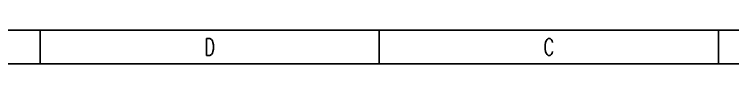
# Model space of a CAD drawing. Header units: inches. Extents: x 6 to 109360, y -14990 to 740552.
# Drawn here: x 426.6 to 639.9, y -5414.8 to -5404.8 of the extents above; entities that cross this region are included whole.
import ezdxf
from ezdxf.enums import TextEntityAlignment as Align

# ---------------------------------------------------------------- set-up
doc = ezdxf.new("R2010")
doc.units = ezdxf.units.IN
doc.header["$MEASUREMENT"] = 0
doc.layers.add('图框', color=4, linetype='Continuous')
doc.styles.add('HZ', font='txt_____.ttf', dxfattribs={"width": 0.7, "bigfont": 'HZTXT'})

# ---------------------------------------------------------------- blocks, each defined once
blk = doc.blocks.new('tk1')
at = {"layer": '图框', "color": 1}
blk.add_line((0, 0), (-806, 0), dxfattribs=at)
at = {"layer": '图框'}
for p, q in [((-403, 0), (-403, -10)), ((-302.25, 0), (-302.25, -10)), ((-201.5, 0), (-201.5, -10)), ((-201.5, 0), (-201.5, -10)), ((10, -10), (-831, -10))]:
    blk.add_line(p, q, dxfattribs=at)
at = {"layer": '图框', "style": 'HZ', "width": 0.7}
for s, p in [('D', (-352.63, -7.5)), ('C', (-251.88, -7.5))]:
    blk.add_text(s, height=5, dxfattribs=at).set_placement(p, align=Align.CENTER)

msp = doc.modelspace()

# ---------------------------------------------------------------- block references
at = {"linetype": 'Continuous'}
msp.add_blockref('tk1', (837.21035, -5404.82145), dxfattribs=at)

doc.saveas('drawing.dxf')
